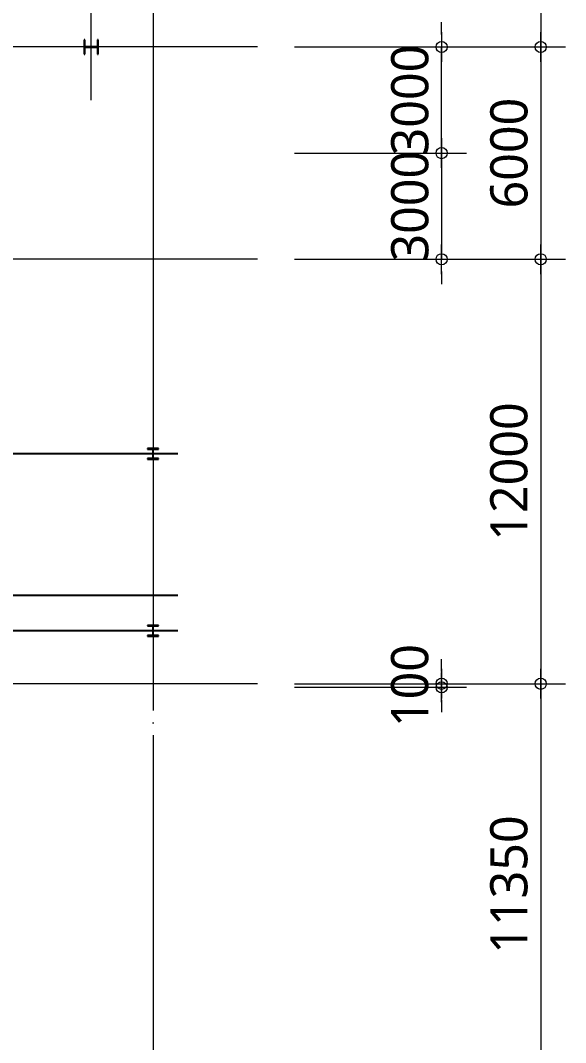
# Model space of a CAD drawing. Header units: millimetres. Extents: x -17369 to 294000, y -718917 to 220315.
# Drawn here: x 225707 to 241100, y -254491 to -225600 of the extents above; entities that cross this region are included whole.
import ezdxf

# ---------------------------------------------------------------- set-up
doc = ezdxf.new("R2010")
doc.units = ezdxf.units.MM
doc.header["$LTSCALE"] = 350
doc.linetypes.add('X-200-S-COL$0$CEN', pattern=[62, 60, -1, 0, -1])
doc.layers.add('DIM', color=1, linetype='Continuous', lineweight=5)
for name, color, linetype in [('X-200-S-COL$0$Cen', 1, 'X-200-S-COL$0$CEN'), ('X-200-S-COL$0$Cen-ETC', 142, 'X-200-S-COL$0$CEN'), ('X-200-S-COL$0$H-Col-파이프랙', 3, 'X-200-S-COL$0$CEN')]:
    doc.layers.add(name, color=color, linetype=linetype)
doc.styles.add('맑은고딕', font='malgun.ttf')

# ---------------------------------------------------------------- blocks, each defined once
blk = doc.blocks.new('X-200-S-COL$0$H-300x305x15x15')
at = {"color": 0, "linetype": 'ByBlock', "ltscale": 0.5}
blk.add_lwpolyline([(25.5, -135, -0.4142136), (7.5, -117), (7.5, 117, -0.4142136), (25.5, 135), (152.5, 135), (152.5, 150), (-152.5, 150), (-152.5, 135), (-25.5, 135, -0.4142136), (-7.5, 117), (-7.5, -117, -0.4142136), (-25.5, -135), (-152.5, -135), (-152.5, -150), (152.5, -150), (152.5, -135)], format="xyb", close=True, dxfattribs=at)
blk = doc.blocks.new('X-200-S-COL$0$H-400x400x13x21')
at = {"color": 0}
blk.add_lwpolyline([(200, -200), (200, -179), (28.5, -179, -0.4142136), (6.5, -157), (6.5, 157, -0.4142136), (28.5, 179), (200, 179), (200, 200), (-200, 200), (-200, 179), (-28.5, 179, -0.4142136), (-6.5, 157), (-6.5, -157, -0.4142136), (-28.5, -179), (-200, -179), (-200, -200)], format="xyb", close=True, dxfattribs=at)
blk = doc.blocks.new('DIMDOT')
at = {"color": 0, "linetype": 'ByBlock'}
blk.add_line((-1.2, 0), (1.2, 0), dxfattribs=at)
at = {"color": 3}
blk.add_circle((0, 0), 0.45, dxfattribs=at)

msp = doc.modelspace()

# ---------------------------------------------------------------- linework, layer by layer
at = {"layer": 'DIM', "color": 1, "transparency": 16777216}
for p, q in [((240400, -213399.6), (240400, -225999.8)), ((237600, -225999.8), (237600, -225649.8)), ((233450, -226349.8), (241100, -226349.8)), ((233450, -226349.8), (241100, -226349.8)), ((233450, -226349.8), (238300, -226349.8)), ((237600, -229349.8), (237600, -226349.8)), ((240400, -226699.8), (240400, -231999.8)), ((237600, -228999.8), (237600, -228649.8)), ((233450, -229349.8), (238300, -229349.8)), ((233450, -229349.8), (238300, -229349.8)), ((237600, -229349.8), (237600, -232349.8)), ((237600, -229699.8), (237600, -230049.8)), ((233450, -232349.8), (241100, -232349.8)), ((233450, -232349.8), (241100, -232349.8)), ((233450, -232349.8), (238300, -232349.8)), ((237600, -232699.8), (237600, -233049.8)), ((240400, -232699.8), (240400, -243999.8)), ((237600, -243999.8), (237600, -243649.8)), ((233450, -244349.8), (241100, -244349.8)), ((233450, -244349.8), (241100, -244349.8)), ((233450, -244349.8), (238300, -244349.8)), ((237600, -244449.8), (237600, -244349.8)), ((233450, -244449.8), (238300, -244449.8)), ((240400, -244699.8), (240400, -255349.8)), ((237600, -244799.8), (237600, -245149.8))]:
    msp.add_line(p, q, dxfattribs=at)
at = {"layer": 'X-200-S-COL$0$Cen', "lineweight": 0}
for p, q in [((232400, -226349.8), (36500, -226349.8)), ((232400, -232349.8), (221130, -232349.8)), ((232400, -244349.8), (36500, -244349.8))]:
    msp.add_line(p, q, dxfattribs=at)
at = {"layer": 'X-200-S-COL$0$Cen-ETC', "lineweight": 0}
for p, q in [((227704, -227849.8), (227704, -202402)), ((229450, -202402), (229450, -349399.8))]:
    msp.add_line(p, q, dxfattribs=at)
at = {"layer": 'X-200-S-COL$0$Cen-ETC'}
for p, q in [((230150, -237849.8), (223250, -237849.8)), ((230150, -241849.8), (223250, -241849.8)), ((230150, -242849.8), (223250, -242849.8))]:
    msp.add_line(p, q, dxfattribs=at)

# ---------------------------------------------------------------- block references
at = {"layer": 'DIM', "color": 1, "transparency": 16777216, "xscale": 350, "yscale": 350, "zscale": 350}
for p, rotation in [((237600, -226349.8), 270), ((240400, -226349.8), 270), ((240400, -226349.8), 90), ((237600, -229349.8), 270), ((237600, -229349.8), 90), ((237600, -232349.8), 90), ((240400, -232349.8), 90), ((240400, -232349.8), 270), ((237600, -244349.8), 270), ((237600, -244449.8), 90), ((240400, -244349.8), 270), ((240400, -244349.8), 90)]:
    msp.add_blockref('DIMDOT', p, dxfattribs=dict(at, rotation=rotation))
at = {"layer": 'X-200-S-COL$0$H-Col-파이프랙', "rotation": 90}
msp.add_blockref('X-200-S-COL$0$H-400x400x13x21', (227704, -226349.8), dxfattribs=at)
at = {"layer": 'X-200-S-COL$0$H-Col-파이프랙'}
for p in [(229450, -237849.8), (229450, -242849.8)]:
    msp.add_blockref('X-200-S-COL$0$H-300x305x15x15', p, dxfattribs=at)

# ---------------------------------------------------------------- texts
at = {"layer": 'DIM', "color": 3, "transparency": 16777216, "char_height": 1050, "attachment_point": 5, "rotation": 90, "style": '맑은고딕'}
for s, insert in [('\\A1;3000', (236707.5, -227849.8)), ('\\A1;6000', (239507.5, -229349.8)), ('\\A1;3000', (236707.5, -230849.8)), ('\\A1;12000', (239504.7, -238349.8)), ('\\A1;100', (236704.7, -244399.8)), ('\\A1;11350', (239504.7, -250024.8))]:
    msp.add_mtext(s, dxfattribs=dict(at, insert=insert))

doc.saveas('drawing.dxf')
